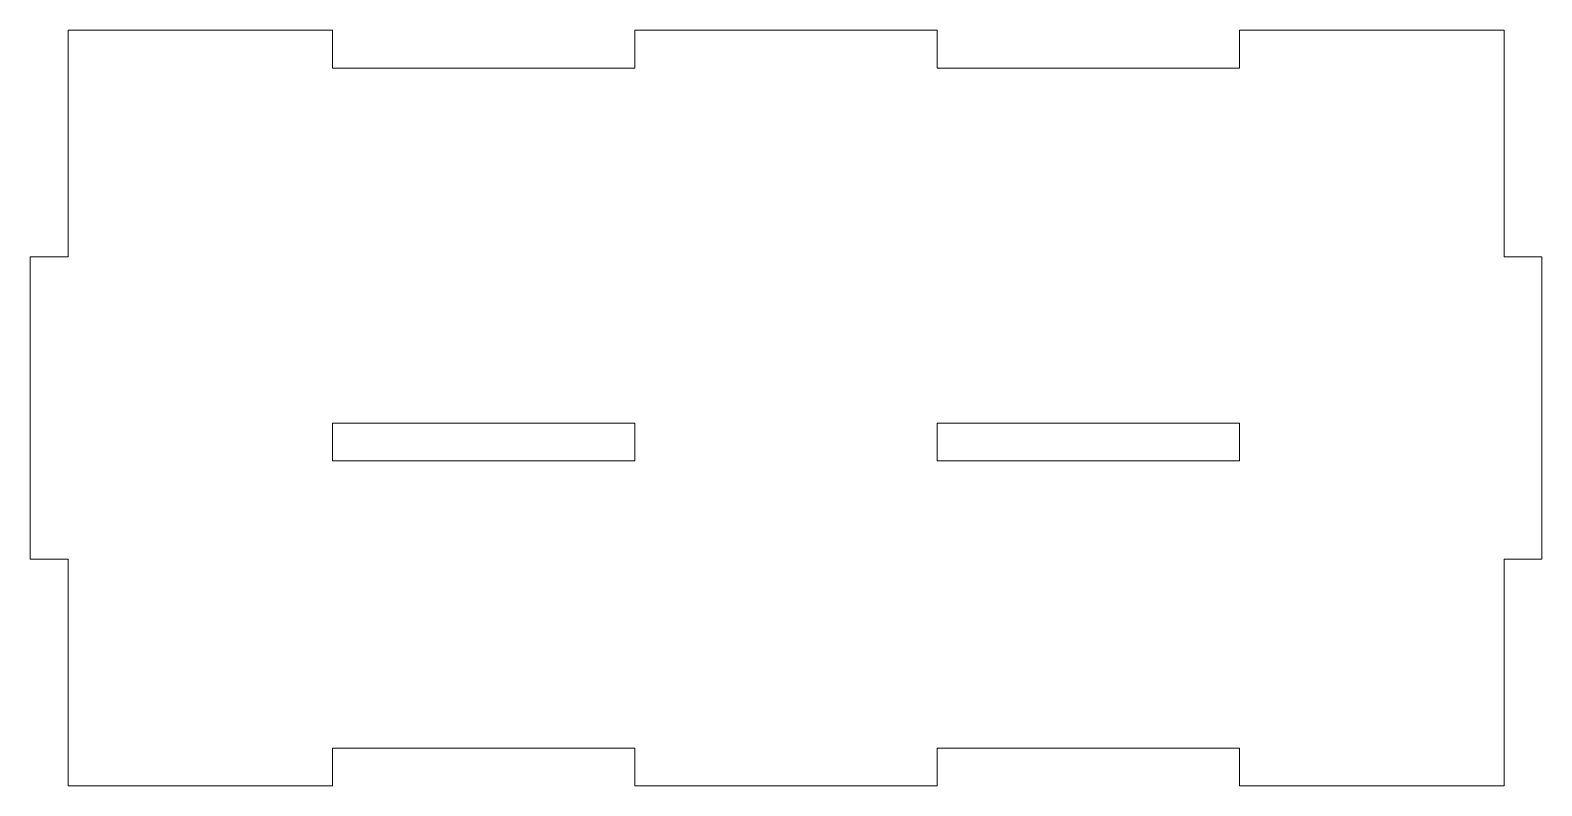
# Model space of a CAD drawing. Header units: millimetres. Extents: x -2 to 198, y 0 to 100.
import ezdxf

# ---------------------------------------------------------------- set-up
doc = ezdxf.new("R2010")
doc.units = ezdxf.units.MM

msp = doc.modelspace()

# ---------------------------------------------------------------- linework, layer by layer
at = {"color": 7, "linetype": 'Continuous', "lineweight": 15}
for p, q in [((37.76, 99.99), (2.76, 99.99)), ((2.76, 99.99), (2.76, 69.99)), ((37.76, 94.99), (37.76, 99.99)), ((117.76, 99.99), (77.76, 99.99)), ((77.76, 99.99), (77.76, 94.99)), ((117.76, 94.99), (117.76, 99.99)), ((192.76, 99.99), (157.76, 99.99)), ((157.76, 99.99), (157.76, 94.99)), ((192.76, 69.99), (192.76, 99.99)), ((77.76, 94.99), (37.76, 94.99)), ((157.76, 94.99), (117.76, 94.99)), ((2.76, 69.99), (-2.24, 69.99)), ((-2.24, 69.99), (-2.24, 29.99)), ((197.76, 69.99), (192.76, 69.99)), ((197.76, 29.99), (197.76, 69.99)), ((77.76, 47.99), (37.76, 47.99)), ((37.76, 47.99), (37.76, 42.99)), ((77.76, 42.99), (77.76, 47.99)), ((117.76, 47.99), (117.76, 42.99)), ((157.76, 47.99), (117.76, 47.99)), ((157.76, 42.99), (157.76, 47.99)), ((37.76, 42.99), (77.76, 42.99)), ((117.76, 42.99), (157.76, 42.99)), ((-2.24, 29.99), (2.76, 29.99)), ((2.76, 29.99), (2.76, -0.01)), ((192.76, -0.01), (192.76, 29.99)), ((192.76, 29.99), (197.76, 29.99)), ((37.76, -0.01), (37.76, 4.99)), ((37.76, 4.99), (77.76, 4.99)), ((77.76, 4.99), (77.76, -0.01)), ((117.76, -0.01), (117.76, 4.99)), ((117.76, 4.99), (157.76, 4.99)), ((157.76, 4.99), (157.76, -0.01)), ((2.76, -0.01), (37.76, -0.01)), ((77.76, -0.01), (117.76, -0.01)), ((157.76, -0.01), (192.76, -0.01))]:
    msp.add_line(p, q, dxfattribs=at)

doc.saveas('drawing.dxf')
